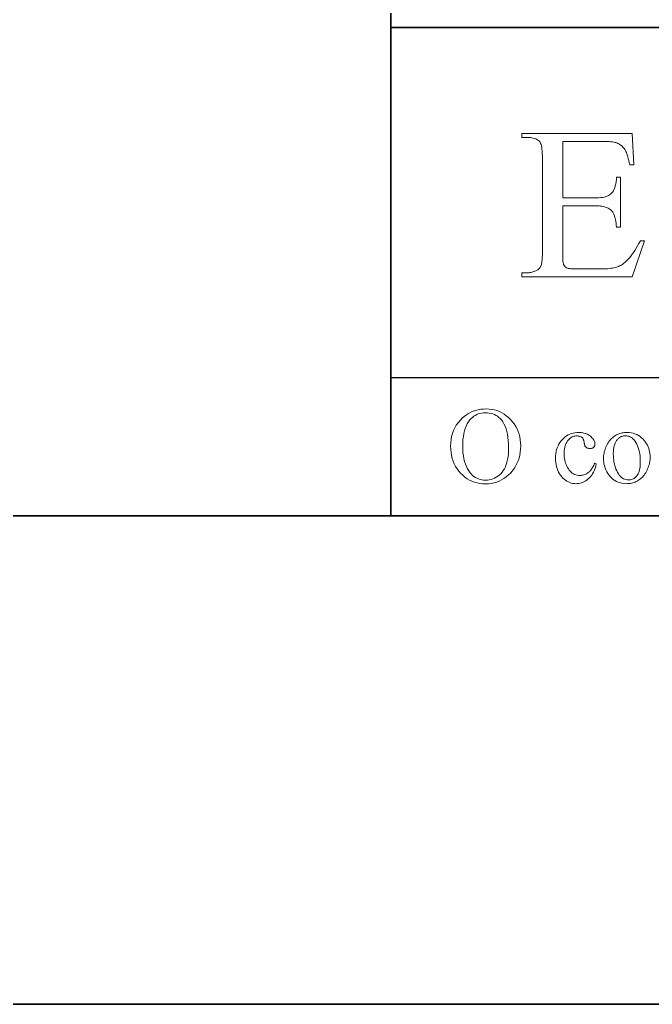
# Model space of a CAD drawing. Extents: x 0 to 297, y 0 to 210.
# Drawn here: x 154.39 to 167.36, y 0 to 20.16 of the extents above; entities that cross this region are included whole.
import ezdxf

# ---------------------------------------------------------------- set-up
doc = ezdxf.new("R2010")
doc.units = 0

msp = doc.modelspace()

# ---------------------------------------------------------------- linework, layer by layer
at = {"color": 7, "lineweight": 35}
for p, q in [((162, 10), (162, 70)), ((162, 20), (286.882111, 20.066713)), ((162, 12.832358), (286.882111, 12.899072)), ((10, 10), (287, 10)), ((97, 10), (287, 10)), ((296.999512, 0.000561), (0.00002, 0.000561))]:
    msp.add_line(p, q, dxfattribs=at)
at = {"color": 7, "lineweight": 13}
for points in [[(165.518524, 17.672009), (165.518524, 16.512671), (166.163086, 16.512671), (166.211594, 16.513428), (166.25679, 16.515699), (166.29863, 16.519484), (166.337158, 16.524784), (166.372345, 16.531597), (166.404205, 16.539925), (166.432739, 16.549765), (166.457932, 16.561121), (166.479797, 16.57399), (166.498337, 16.588373), (166.519836, 16.609787), (166.539352, 16.634228), (166.55687, 16.661697), (166.572403, 16.692196), (166.585938, 16.725721), (166.597488, 16.762274), (166.607056, 16.801857), (166.614624, 16.844467), (166.620193, 16.890104), (166.623795, 16.93877), (166.703827, 16.93877), (166.703827, 15.917862), (166.623795, 15.917862), (166.617737, 15.959152), (166.611679, 15.997372), (166.605621, 16.03252), (166.599564, 16.064596), (166.593506, 16.093601), (166.587448, 16.119535), (166.58139, 16.142397), (166.575348, 16.162188), (166.56929, 16.178907), (166.563232, 16.192556), (166.554947, 16.207371), (166.54567, 16.221539), (166.535385, 16.235058), (166.524124, 16.247927), (166.511856, 16.260147), (166.498596, 16.271719), (166.484344, 16.282642), (166.469101, 16.292915), (166.45285, 16.302542), (166.435608, 16.311518), (166.416931, 16.319736), (166.396332, 16.327091), (166.37384, 16.33358), (166.349442, 16.339203), (166.323135, 16.343962), (166.294937, 16.347855), (166.264832, 16.350883), (166.232819, 16.353046), (166.198898, 16.354343), (166.163086, 16.354776), (165.518524, 16.354776), (165.518524, 15.387941), (165.518707, 15.350533), (165.519226, 15.316175), (165.520081, 15.284866), (165.521301, 15.256607), (165.522858, 15.231399), (165.52475, 15.209239), (165.527008, 15.190129), (165.529602, 15.174069), (165.532547, 15.161059), (165.535828, 15.151099), (165.539551, 15.142837), (165.543793, 15.13492), (165.548553, 15.12735), (165.553833, 15.120126), (165.559616, 15.113248), (165.565933, 15.106715), (165.572769, 15.10053), (165.580124, 15.094689), (165.587997, 15.089196), (165.59639, 15.084048), (165.60582, 15.079322), (165.616806, 15.075093), (165.629364, 15.071362), (165.643463, 15.068129), (165.659119, 15.065392), (165.676331, 15.063154), (165.695114, 15.061413), (165.715439, 15.060169), (165.737335, 15.059422), (165.760773, 15.059175), (166.258255, 15.059175), (166.306641, 15.059521), (166.352295, 15.060558), (166.395233, 15.062289), (166.43544, 15.064712), (166.472931, 15.067826), (166.50769, 15.071632), (166.539719, 15.076132), (166.569031, 15.081323), (166.595612, 15.087206), (166.619461, 15.093781), (166.641876, 15.101373), (166.664108, 15.110306), (166.686172, 15.12058), (166.708054, 15.132195), (166.729782, 15.145151), (166.751312, 15.159449), (166.77269, 15.175086), (166.793884, 15.192065), (166.814911, 15.210385), (166.835754, 15.230046), (166.86264, 15.258229), (166.889664, 15.289138), (166.916809, 15.322772), (166.944077, 15.359131), (166.971481, 15.398215), (166.999023, 15.440025), (167.026688, 15.48456), (167.054474, 15.53182), (167.082397, 15.581806), (167.110458, 15.634517), (167.196976, 15.634517), (166.943909, 14.899117), (164.68364, 14.899117), (164.68364, 14.979145), (164.78746, 14.979145), (164.808105, 14.979643), (164.828552, 14.981135), (164.84877, 14.983623), (164.868774, 14.987105), (164.888565, 14.991582), (164.908142, 14.997054), (164.927505, 15.003522), (164.94664, 15.010983), (164.965576, 15.019441), (164.984283, 15.028893), (164.997681, 15.03616), (165.010193, 15.04412), (165.02182, 15.052772), (165.032562, 15.062116), (165.042404, 15.072152), (165.051376, 15.08288), (165.059448, 15.0943), (165.06665, 15.106413), (165.072952, 15.119218), (165.078369, 15.132714), (165.083099, 15.148006), (165.087326, 15.166197), (165.091049, 15.187285), (165.094284, 15.211272), (165.097031, 15.238157), (165.099258, 15.267941), (165.100998, 15.300623), (165.102249, 15.336204), (165.102997, 15.374682), (165.103241, 15.416059), (165.103241, 17.321611), (165.102676, 17.375275), (165.100998, 17.424654), (165.098175, 17.469751), (165.094238, 17.510567), (165.089188, 17.547098), (165.082993, 17.579348), (165.075684, 17.607313), (165.067245, 17.630999), (165.057693, 17.6504), (165.047012, 17.66552), (165.030396, 17.681957), (165.011703, 17.696665), (164.990936, 17.709642), (164.968109, 17.72089), (164.943192, 17.730408), (164.916199, 17.738194), (164.887115, 17.744249), (164.855972, 17.748575), (164.822754, 17.751171), (164.78746, 17.752037), (164.68364, 17.752037), (164.68364, 17.832066), (166.943909, 17.832066), (166.976349, 17.189671), (166.891998, 17.189671), (166.882813, 17.234509), (166.873444, 17.276449), (166.863861, 17.315491), (166.854095, 17.351633), (166.844147, 17.384876), (166.833984, 17.415222), (166.823639, 17.442671), (166.813095, 17.46722), (166.802353, 17.488871), (166.791412, 17.507624), (166.779861, 17.524517), (166.767242, 17.540586), (166.753555, 17.555836), (166.738815, 17.570263), (166.723022, 17.583868), (166.706161, 17.596651), (166.688232, 17.608612), (166.66925, 17.619751), (166.649216, 17.630068), (166.628113, 17.639563), (166.609497, 17.645727), (166.588226, 17.651243), (166.564331, 17.656111), (166.537796, 17.660328), (166.508621, 17.663897), (166.476791, 17.666817), (166.442337, 17.669088), (166.405243, 17.67071), (166.365509, 17.671682), (166.323135, 17.672009)], [(163.953949, 12.192065), (164.010284, 12.189897), (164.065094, 12.183392), (164.118393, 12.17255), (164.170151, 12.157372), (164.220383, 12.137856), (164.269104, 12.114005), (164.316299, 12.085815), (164.361954, 12.053291), (164.406097, 12.016429), (164.448715, 11.97523), (164.48848, 11.930787), (164.524048, 11.884192), (164.555435, 11.835444), (164.582642, 11.784545), (164.605667, 11.731494), (164.624496, 11.676291), (164.639145, 11.618935), (164.649612, 11.559426), (164.655884, 11.497766), (164.657974, 11.433954), (164.655869, 11.368255), (164.649551, 11.304827), (164.639008, 11.24367), (164.624237, 11.184783), (164.605255, 11.128168), (164.582062, 11.073824), (164.554642, 11.021751), (164.52301, 10.97195), (164.487167, 10.924419), (164.447098, 10.87916), (164.404022, 10.837242), (164.359192, 10.799736), (164.312576, 10.766644), (164.264191, 10.737963), (164.214035, 10.713695), (164.162109, 10.693839), (164.108398, 10.678395), (164.052917, 10.667364), (163.995667, 10.660746), (163.936646, 10.65854), (163.877045, 10.660692), (163.819382, 10.667149), (163.763657, 10.677909), (163.709869, 10.692974), (163.65802, 10.712343), (163.608109, 10.736016), (163.560135, 10.763994), (163.514084, 10.796276), (163.469986, 10.832862), (163.427811, 10.873753), (163.388657, 10.91806), (163.353638, 10.964899), (163.322739, 11.014268), (163.295959, 11.066168), (163.273285, 11.120598), (163.254745, 11.177559), (163.240326, 11.237051), (163.230026, 11.299073), (163.223846, 11.363626), (163.221786, 11.43071), (163.224167, 11.499286), (163.231308, 11.565288), (163.243195, 11.628716), (163.259857, 11.68957), (163.281265, 11.747851), (163.307434, 11.803557), (163.338364, 11.85669), (163.374054, 11.907249), (163.414505, 11.955234), (163.459717, 12.000645), (163.501831, 12.037015), (163.545578, 12.069556), (163.590942, 12.098269), (163.637939, 12.123154), (163.686554, 12.14421), (163.736786, 12.161438), (163.788635, 12.174837), (163.842117, 12.184408), (163.897217, 12.190151)], [(163.933395, 12.113118), (163.894806, 12.111658), (163.857773, 12.107278), (163.822311, 12.099977), (163.788391, 12.089758), (163.756027, 12.076618), (163.725235, 12.060558), (163.695984, 12.041578), (163.668304, 12.019679), (163.642181, 11.994859), (163.617599, 11.967119), (163.589447, 11.929094), (163.56427, 11.887696), (163.542038, 11.842923), (163.522781, 11.794776), (163.506485, 11.743255), (163.493149, 11.688359), (163.482773, 11.63009), (163.475372, 11.568446), (163.470932, 11.503428), (163.469437, 11.435036), (163.470978, 11.364881), (163.475586, 11.298035), (163.483261, 11.234499), (163.494019, 11.174272), (163.507843, 11.117353), (163.524734, 11.063745), (163.544693, 11.013446), (163.567734, 10.966456), (163.593842, 10.922775), (163.623016, 10.882404), (163.647339, 10.854459), (163.673187, 10.829455), (163.700562, 10.807393), (163.729431, 10.788273), (163.759811, 10.772094), (163.791718, 10.758857), (163.825134, 10.748561), (163.860077, 10.741207), (163.896515, 10.736794), (163.934479, 10.735324), (163.975067, 10.736936), (164.014221, 10.74177), (164.051941, 10.749826), (164.088211, 10.761106), (164.123062, 10.775609), (164.156464, 10.793334), (164.188416, 10.814282), (164.218948, 10.838453), (164.248032, 10.865847), (164.275681, 10.896463), (164.30127, 10.930552), (164.324158, 10.968359), (164.344345, 11.009888), (164.361847, 11.055137), (164.376663, 11.104106), (164.388779, 11.156795), (164.398209, 11.213204), (164.404938, 11.273335), (164.408981, 11.337184), (164.410324, 11.404755), (164.408844, 11.47811), (164.404404, 11.547638), (164.396988, 11.613338), (164.386612, 11.675209), (164.373276, 11.733252), (164.356979, 11.787465), (164.337723, 11.837851), (164.315506, 11.884408), (164.290314, 11.927137), (164.262161, 11.966038), (164.237457, 11.993983), (164.210938, 12.018987), (164.182602, 12.041048), (164.152451, 12.060169), (164.120483, 12.076347), (164.0867, 12.089585), (164.051102, 12.09988), (164.013687, 12.107235), (163.974442, 12.111647)], [(166.207733, 11.068417), (166.198959, 11.03017), (166.188644, 10.993731), (166.176804, 10.959097), (166.163437, 10.926269), (166.148514, 10.895247), (166.132065, 10.866031), (166.11409, 10.838621), (166.094559, 10.813017), (166.073502, 10.789219), (166.050919, 10.767227), (166.027313, 10.747193), (166.003204, 10.729268), (165.978592, 10.713451), (165.953491, 10.699743), (165.927902, 10.688145), (165.901794, 10.678655), (165.875214, 10.671274), (165.848114, 10.666001), (165.820526, 10.662839), (165.79245, 10.661784), (165.75914, 10.6632), (165.726685, 10.667451), (165.695114, 10.674535), (165.664398, 10.684452), (165.634552, 10.697203), (165.60556, 10.712787), (165.577454, 10.731204), (165.550186, 10.752455), (165.523804, 10.776539), (165.498276, 10.803456), (165.474442, 10.832787), (165.453125, 10.864105), (165.434296, 10.897415), (165.417999, 10.932714), (165.40419, 10.970003), (165.392899, 11.009282), (165.384125, 11.050551), (165.377853, 11.09381), (165.374084, 11.139059), (165.372833, 11.186297), (165.374222, 11.232141), (165.378387, 11.276233), (165.385345, 11.318572), (165.395065, 11.359159), (165.407578, 11.397995), (165.422867, 11.435079), (165.440933, 11.47041), (165.461777, 11.50399), (165.485397, 11.535818), (165.511795, 11.565893), (165.540146, 11.593634), (165.569611, 11.618453), (165.600189, 11.640353), (165.631882, 11.659332), (165.664688, 11.675392), (165.698608, 11.688533), (165.733643, 11.698752), (165.769791, 11.706052), (165.807053, 11.710432), (165.845428, 11.711892), (165.874115, 11.711119), (165.901764, 11.708799), (165.92836, 11.704933), (165.953934, 11.69952), (165.978455, 11.692561), (166.001938, 11.684055), (166.024399, 11.674003), (166.045807, 11.662404), (166.066177, 11.649259), (166.085526, 11.634567), (166.103394, 11.619042), (166.1194, 11.603399), (166.133499, 11.587637), (166.145737, 11.571755), (166.156082, 11.555755), (166.164551, 11.539636), (166.171143, 11.523397), (166.175842, 11.50704), (166.178665, 11.490563), (166.179611, 11.473969), (166.179352, 11.465906), (166.178543, 11.458158), (166.177231, 11.450723), (166.175369, 11.443601), (166.172989, 11.436793), (166.170074, 11.430299), (166.166626, 11.424118), (166.162659, 11.418251), (166.158142, 11.412698), (166.153107, 11.407458), (166.147598, 11.40263), (166.141678, 11.398309), (166.135315, 11.394497), (166.12854, 11.391192), (166.121338, 11.388397), (166.113724, 11.38611), (166.105682, 11.384331), (166.097229, 11.38306), (166.088333, 11.382298), (166.079025, 11.382044), (166.066589, 11.382455), (166.054764, 11.383687), (166.043564, 11.385742), (166.033005, 11.388618), (166.023071, 11.392318), (166.013748, 11.396838), (166.005066, 11.402181), (165.997009, 11.408345), (165.989578, 11.415331), (165.982788, 11.42314), (165.979233, 11.428093), (165.975922, 11.433867), (165.97287, 11.440465), (165.970062, 11.447884), (165.967499, 11.456124), (165.965195, 11.465187), (165.963135, 11.475072), (165.961319, 11.485778), (165.959763, 11.497307), (165.95845, 11.509657), (165.95694, 11.522116), (165.954788, 11.533969), (165.952011, 11.545216), (165.948578, 11.555858), (165.944519, 11.565893), (165.939819, 11.575324), (165.934494, 11.584148), (165.928513, 11.592368), (165.921906, 11.599981), (165.914642, 11.60699), (165.906784, 11.613153), (165.898346, 11.61867), (165.889313, 11.623536), (165.8797, 11.627754), (165.869492, 11.631323), (165.858719, 11.634243), (165.847351, 11.636514), (165.835403, 11.638136), (165.822861, 11.63911), (165.809753, 11.639434), (165.788544, 11.638634), (165.768173, 11.636232), (165.748657, 11.632231), (165.72998, 11.626629), (165.712143, 11.619427), (165.69516, 11.610623), (165.679001, 11.60022), (165.663712, 11.588215), (165.649246, 11.57461), (165.635635, 11.559404), (165.618988, 11.537527), (165.604095, 11.514286), (165.590958, 11.489682), (165.579559, 11.463717), (165.569931, 11.436387), (165.562042, 11.407696), (165.555908, 11.377642), (165.551529, 11.346226), (165.548904, 11.313446), (165.548035, 11.279304), (165.548904, 11.244248), (165.551514, 11.210025), (165.555862, 11.176635), (165.561966, 11.144076), (165.569794, 11.112351), (165.579376, 11.08146), (165.590683, 11.0514), (165.603745, 11.022173), (165.618546, 10.993779), (165.635086, 10.966218), (165.653107, 10.940431), (165.672363, 10.917357), (165.692825, 10.896998), (165.714508, 10.879354), (165.737427, 10.864425), (165.761551, 10.852209), (165.786911, 10.842709), (165.813492, 10.835922), (165.841293, 10.831851), (165.870316, 10.830494), (165.891296, 10.831218), (165.911835, 10.833392), (165.931946, 10.837015), (165.95163, 10.842087), (165.970886, 10.848608), (165.9897, 10.856579), (166.008087, 10.865998), (166.026047, 10.876867), (166.043564, 10.889185), (166.060654, 10.902952), (166.07251, 10.913713), (166.084305, 10.926096), (166.096039, 10.940101), (166.107712, 10.955728), (166.119324, 10.972978), (166.130859, 10.991849), (166.142334, 11.012342), (166.153748, 11.034459), (166.165085, 11.058197), (166.176361, 11.083558)], [(166.833893, 11.711892), (166.878006, 11.710183), (166.920334, 11.705057), (166.960892, 11.696514), (166.999664, 11.684552), (167.036682, 11.669174), (167.071915, 11.650378), (167.105377, 11.628164), (167.137054, 11.602533), (167.166977, 11.573485), (167.195114, 11.541019), (167.217102, 11.511388), (167.236771, 11.48089), (167.25412, 11.449528), (167.269165, 11.417299), (167.281891, 11.384207), (167.292313, 11.350248), (167.300415, 11.315425), (167.306198, 11.279737), (167.309677, 11.243183), (167.310822, 11.205764), (167.310196, 11.179127), (167.308273, 11.152426), (167.305084, 11.125659), (167.300613, 11.098828), (167.294876, 11.071932), (167.287857, 11.044971), (167.279556, 11.017944), (167.269989, 10.990854), (167.25914, 10.963698), (167.247025, 10.936478), (167.23378, 10.909895), (167.219574, 10.884653), (167.204407, 10.860753), (167.188278, 10.838194), (167.171188, 10.816975), (167.153122, 10.797097), (167.134109, 10.778562), (167.114136, 10.761366), (167.093185, 10.745511), (167.071289, 10.730998), (167.048645, 10.717848), (167.025497, 10.706081), (167.001831, 10.695699), (166.977676, 10.686701), (166.953003, 10.679088), (166.927811, 10.672858), (166.90213, 10.668014), (166.875931, 10.664553), (166.849213, 10.662477), (166.822006, 10.661784), (166.778152, 10.663568), (166.73613, 10.668921), (166.695953, 10.677844), (166.657623, 10.690335), (166.621124, 10.706395), (166.586456, 10.726024), (166.553635, 10.749221), (166.522644, 10.775988), (166.4935, 10.806323), (166.466202, 10.840227), (166.445038, 10.870659), (166.426102, 10.901827), (166.409393, 10.933731), (166.394913, 10.96637), (166.38266, 10.999743), (166.372635, 11.033854), (166.364838, 11.068698), (166.359268, 11.104279), (166.355927, 11.140594), (166.354813, 11.177646), (166.355484, 11.204883), (166.357513, 11.232087), (166.360886, 11.259258), (166.365616, 11.286398), (166.371704, 11.313505), (166.379135, 11.34058), (166.387924, 11.367622), (166.398071, 11.394632), (166.409561, 11.421609), (166.422394, 11.448554), (166.43634, 11.47478), (166.451141, 11.499599), (166.466797, 11.523013), (166.483307, 11.545021), (166.500671, 11.565623), (166.51889, 11.58482), (166.537964, 11.60261), (166.557892, 11.618994), (166.578674, 11.633972), (166.600296, 11.647545), (166.622498, 11.659771), (166.644943, 11.67071), (166.667648, 11.680362), (166.690628, 11.688727), (166.713852, 11.695806), (166.73735, 11.701596), (166.761093, 11.7061), (166.78511, 11.709318), (166.809372, 11.711248)], [(166.800369, 11.641597), (166.78891, 11.641256), (166.77742, 11.640234), (166.76593, 11.638531), (166.754425, 11.636146), (166.74292, 11.63308), (166.7314, 11.629333), (166.719864, 11.624904), (166.708313, 11.619794), (166.696762, 11.614003), (166.685196, 11.607531), (166.673843, 11.600204), (166.662933, 11.591849), (166.652481, 11.582467), (166.642456, 11.572058), (166.632874, 11.560621), (166.623749, 11.548158), (166.615051, 11.534666), (166.606812, 11.520147), (166.599014, 11.504601), (166.591644, 11.488028), (166.584869, 11.470454), (166.578796, 11.451906), (166.573456, 11.432386), (166.568802, 11.411892), (166.56488, 11.390425), (166.561676, 11.367985), (166.559174, 11.34457), (166.557388, 11.320184), (166.55632, 11.294823), (166.555954, 11.268489), (166.556824, 11.225825), (166.559402, 11.184351), (166.563705, 11.144066), (166.569717, 11.104971), (166.577454, 11.067065), (166.586914, 11.03035), (166.598083, 10.994823), (166.610992, 10.960486), (166.625595, 10.92734), (166.641937, 10.895382), (166.659683, 10.865587), (166.678513, 10.838929), (166.698441, 10.815407), (166.719452, 10.795021), (166.741562, 10.777772), (166.764771, 10.763659), (166.789063, 10.752682), (166.814453, 10.744841), (166.840927, 10.740136), (166.8685, 10.738568), (166.889114, 10.739433), (166.908997, 10.742029), (166.928131, 10.746355), (166.946548, 10.752411), (166.964218, 10.760198), (166.981155, 10.769715), (166.997345, 10.780962), (167.012817, 10.79394), (167.027542, 10.808648), (167.041534, 10.825087), (167.054489, 10.843634), (167.066071, 10.864668), (167.076294, 10.88819), (167.085144, 10.914199), (167.092636, 10.942696), (167.09877, 10.97368), (167.103546, 11.007152), (167.106949, 11.043111), (167.108994, 11.081557), (167.10968, 11.122491), (167.108536, 11.174142), (167.105133, 11.223543), (167.099457, 11.270696), (167.091507, 11.315598), (167.081284, 11.358252), (167.068802, 11.398655), (167.054031, 11.43681), (167.037003, 11.472714), (167.0177, 11.50637), (166.996124, 11.537775), (166.980347, 11.557502), (166.963715, 11.575151), (166.946259, 11.590724), (166.927948, 11.604221), (166.908798, 11.615642), (166.888794, 11.624985), (166.86795, 11.632253), (166.846268, 11.637444), (166.823746, 11.640558)]]:
    msp.add_lwpolyline(points, close=True, dxfattribs=at)

doc.saveas('drawing.dxf')
